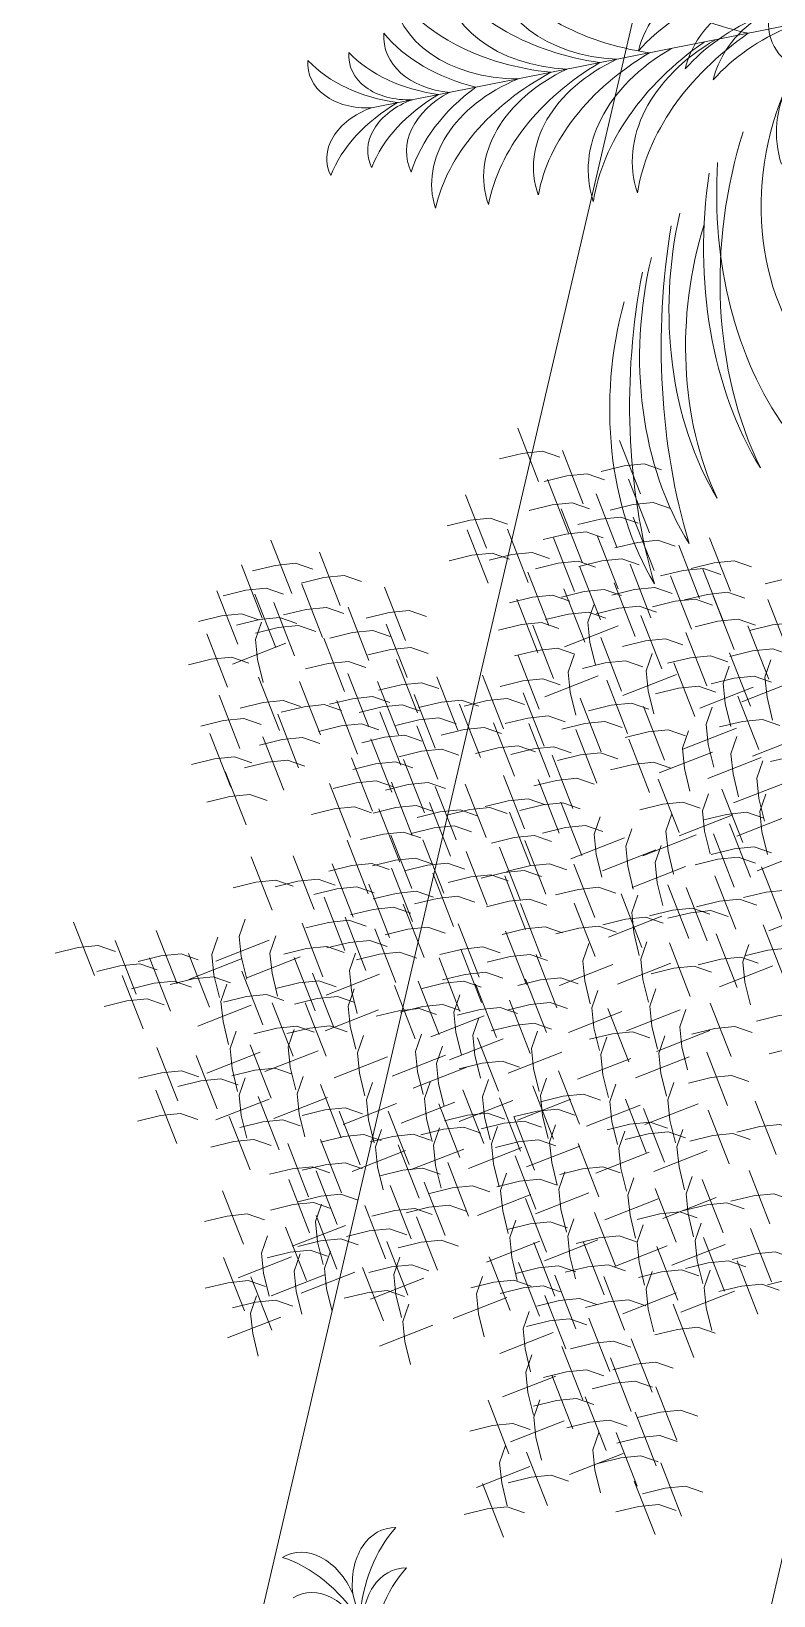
# Model space of a CAD drawing. Header units: millimetres. Extents: x 474016 to 477875, y 2288607 to 2292200.
# Drawn here: x 474172.67 to 474178.68, y 2288883.54 to 2288896.2 of the extents above; entities that cross this region are included whole.
import ezdxf

# ---------------------------------------------------------------- set-up
doc = ezdxf.new("R2010")
doc.units = ezdxf.units.MM
doc.header["$LTSCALE"] = 50
for name, color, linetype, lineweight in [('EXT', 3, 'Continuous', 5), ('JARDIN-HP', 64, 'Continuous', 5), ('JARDINES', 98, 'Continuous', 13)]:
    doc.layers.add(name, color=color, linetype=linetype, lineweight=lineweight)

# ---------------------------------------------------------------- blocks, each defined once
blk = doc.blocks.new('A$C41BB26E9')
at = {"color": 56}
for p in [(3.5456, 1.5063), (-0.2934, 0.7008)]:
    blk.add_line(p, (2.0545, -0.9381), dxfattribs=at)
blk.add_circle((2.3028, -0.5783), 0.2434)
at = {"color": 56, "true_color": 0x7a7a00}
for centre, major_axis, ratio, start_param, end_param in [((2.7595, 1.3553), (0.4735, 0.7761), 0.723404, -1.121531, -0.433471), ((3.2832, 1.5787), (0.1924, 0.3154), 0.723404, -1.366779, 0.20531), ((3.1659, 1.3864), (0.1924, 0.3154), 0.723404, -1.366779, 0.20531), ((2.6423, 1.1631), (0.4735, 0.7761), 0.723404, -1.121531, -0.433471), ((2.5525, 0.9263), (0.4071, 0.6674), 0.723404, -1.305586, 0.091225), ((1.9901, 0.6783), (0.7021, 1.151), 0.723404, -1.166602, -0.312027), ((3.73, 1.3061), (0.1924, 0.3154), 0.723404, -0.20531, 1.366779), ((2.9612, 1.1546), (0.2448, 0.4013), 0.723404, -1.190837, 0.194817), ((2.354, 0.8505), (0.58, 0.9509), 0.723404, -0.994705, -0.373636), ((3.771, 0.7383), (0.4735, 0.7761), 0.723404, 0.433471, 1.121531), ((3.6127, 1.1139), (0.1924, 0.3154), 0.723404, -0.20531, 1.366779), ((2.3614, 0.6563), (0.4321, 0.7083), 0.723404, -1.24346, 0.110756), ((1.7835, 0.3829), (0.7367, 1.2077), 0.723404, -1.115718, -0.281779), ((3.6538, 0.546), (0.4735, 0.7761), 0.723404, 0.433471, 1.121531), ((3.5003, 0.8257), (0.2448, 0.4013), 0.723404, -0.194817, 1.190837), ((3.5077, 0.1467), (0.58, 0.9509), 0.723404, 0.373636, 0.994705), ((-0.0822, 0.8726), (-0.3029, 0.2115), 0.723404, -0.20531, 1.366779), ((0.4871, 0.8785), (-0.7455, 0.5204), 0.723404, 0.433471, 1.121531), ((2.2187, 0.4225), (0.4321, 0.7083), 0.723404, -1.24346, 0.110756), ((1.6409, 0.1491), (0.7367, 1.2077), 0.723404, -1.115718, -0.281779), ((3.4843, 0.3578), (0.4071, 0.6674), 0.723404, -0.091225, 1.305586), ((3.5212, -0.2557), (0.7021, 1.151), 0.723404, 0.312027, 1.166602), ((0.1024, 0.7437), (-0.3029, 0.2115), 0.723404, -0.20531, 1.366779), ((3.3317, 0.0644), (0.4321, 0.7083), 0.723404, -0.110756, 1.24346), ((1.1178, -0.4693), (0.8801, 1.4427), 0.723404, -1.023266, -0.261161), ((3.3531, -0.5745), (0.7367, 1.2077), 0.723404, 0.281779, 1.115718), ((-0.3818, 0.4434), (-0.3029, 0.2115), 0.723404, -1.366779, 0.20531), ((3.1891, -0.1695), (0.4321, 0.7083), 0.723404, -0.110756, 1.24346), ((-0.1911, -0.0931), (-0.7455, 0.5204), 0.723404, -1.121531, -0.433471), ((-0.1972, 0.3145), (-0.3029, 0.2115), 0.723404, -1.366779, 0.20531), ((-0.0065, -0.2219), (-0.7455, 0.5204), 0.723404, -1.121531, -0.433471), ((3.2104, -0.8084), (0.7367, 1.2077), 0.723404, 0.281779, 1.115718), ((3.0259, -0.6122), (0.525, 0.8606), 0.723404, -0.094138, 1.13012), ((2.7104, -0.744), (-0.0195, 1.0079), 0.723404, -0.094138, 1.13012), ((3.1067, -1.3655), (-0.0327, 1.6896), 0.723404, 0.261161, 1.023266), ((3.0263, -1.3493), (0.8801, 1.4427), 0.723404, 0.261161, 1.023266), ((2.8995, -0.8194), (0.525, 0.8606), 0.723404, -0.094138, 1.13012), ((2.7157, -1.014), (-0.0195, 1.0079), 0.723404, -0.094138, 1.13012), ((2.9, -1.5564), (0.8801, 1.4427), 0.723404, 0.261161, 1.023266), ((3.112, -1.6355), (-0.0327, 1.6896), 0.723404, 0.261161, 1.023266), ((2.7188, -1.176), (-0.0195, 1.0079), 0.723404, -0.094138, 1.13012), ((4.122, -1.2835), (-1.5343, 0.3722), 0.714286, 3.888492, 4.926001), ((3.1151, -1.7975), (-0.0327, 1.6896), 0.723404, 0.261161, 1.023266), ((3.47, -1.48), (-1.6557, 0.4017), 0.714286, 3.88992, 4.86288), ((3.2901, -2.2819), (-2.8137, 0.6826), 0.714286, 4.170125, 4.780311), ((3.7802, -1.3807), (-1.5988, 0.3879), 0.714286, 3.86745, 4.883323), ((3.7035, -2.1029), (-2.624, 0.6366), 0.714286, 4.179349, 4.820469), ((3.1614, -1.8237), (-1.8636, 0.4521), 0.714286, 3.982805, 4.982914), ((2.7155, -1.6527), (-1.879, 0.4558), 0.714286, 3.806569, 4.639337), ((3.6576, -1.5691), (-1.5601, 0.3785), 0.714286, 4.003422, 4.972752), ((2.487, -1.4957), (0.525, 0.8606), 0.723404, -0.094138, 1.13012), ((2.9522, -1.3905), (-1.1117, 0.2697), 0.714286, 3.627505, 5.149011), ((2.6748, -1.4466), (-1.1117, 0.2697), 0.714286, 3.627505, 4.993486)]:
    blk.add_ellipse(centre, major_axis=major_axis, ratio=ratio, start_param=start_param, end_param=end_param, dxfattribs=at)
at = {"color": 56}
blk.add_ellipse((3.011, -1.7099), major_axis=(-1.9092, 0.4632), ratio=0.714286, start_param=3.88127, end_param=4.762007, dxfattribs=at)
blk = doc.blocks.new('Plarbol-031')
for points in [[(-1.761525, 1.7539), (-1.539175, 1.6008)], [(-1.75135, 1.585575), (-1.677025, 1.6675), (-1.603975, 1.7285), (-1.52075, 1.750725)], [(-0.81625, 1.57985), (-0.74195, 1.6618), (-0.668875, 1.722775), (-0.585675, 1.745)], [(-1.6243, 1.62685), (-1.401975, 1.47375)], [(-1.614125, 1.458525), (-1.5398, 1.54045), (-1.46675, 1.60145), (-1.38355, 1.623675)], [(-1.9578, 1.5646), (-1.735475, 1.4115)], [(-1.94765, 1.39625), (-1.873325, 1.4782), (-1.800275, 1.5392), (-1.71705, 1.561425)], [(-1.15485, 1.61225), (-0.932525, 1.45915)], [(-1.144675, 1.4439), (-1.07035, 1.52585), (-0.9973, 1.586825), (-0.9141, 1.609075)], [(-2.19095, 1.5341), (-1.9686, 1.381025)], [(-2.180775, 1.365775), (-2.10645, 1.447725), (-2.0334, 1.5087), (-1.950175, 1.530925)], [(-1.7126, 1.48455), (-1.490275, 1.331475)], [(-1.702425, 1.316225), (-1.6281, 1.398175), (-1.55505, 1.45915), (-1.47185, 1.481375)], [(-1.506775, 1.49155), (-1.28445, 1.33845)], [(-1.496625, 1.3232), (-1.4223, 1.40515), (-1.349225, 1.466125), (-1.266025, 1.488375)], [(-1.255225, 1.50235), (-1.032875, 1.34925)], [(-1.24505, 1.334), (-1.170725, 1.41595), (-1.097675, 1.476925), (-1.01445, 1.499175)], [(-1.098325, 1.4725), (-0.875975, 1.3194)], [(-0.764175, 1.525225), (-0.541825, 1.372125)], [(-0.754, 1.356875), (-0.679675, 1.438825), (-0.606625, 1.4998), (-0.5234, 1.52205)], [(-1.93875, 1.41215), (-1.7164, 1.25905)], [(-1.928575, 1.2438), (-1.85425, 1.32575), (-1.7812, 1.386725), (-1.698, 1.408975)], [(-1.08815, 1.30415), (-1.013825, 1.3861), (-0.940775, 1.447075), (-0.85755, 1.469325)], [(-1.808525, 1.33465), (-1.586175, 1.18155)], [(-1.79835, 1.1663), (-1.724025, 1.24825), (-1.650975, 1.309225), (-1.567775, 1.331475)], [(-1.59825, 1.3251), (-1.375925, 1.172025)], [(-1.205675, 1.361325), (-0.983325, 1.208225)], [(-1.1955, 1.192975), (-1.121175, 1.274925), (-1.048125, 1.3359), (-0.9649, 1.35815)], [(-0.9865, 1.395625), (-0.764175, 1.242525)], [(-0.97635, 1.227275), (-0.902025, 1.309225), (-0.828975, 1.370225), (-0.74575, 1.39245)], [(-0.773075, 1.37085), (-0.550725, 1.21775)], [(-0.7629, 1.2025), (-0.688575, 1.28445), (-0.615525, 1.34545), (-0.5323, 1.367675)], [(-1.5881, 1.156775), (-1.513775, 1.238725), (-1.440725, 1.2997), (-1.3575, 1.321925)], [(-1.39435, 1.2997), (-1.172, 1.1466)], [(-1.384175, 1.13135), (-1.30985, 1.2133), (-1.2368, 1.2743), (-1.153575, 1.296525)], [(-0.596475, 1.057675), (-0.443375, 1.28)], [(-0.428125, 1.067825), (-0.510075, 1.14215), (-0.57105, 1.215225), (-0.5933, 1.298425)], [(-1.761525, 1.2006), (-1.539175, 1.0475)], [(-1.75135, 1.03225), (-1.677025, 1.1142), (-1.603975, 1.1752), (-1.52075, 1.197425)], [(-1.4064, 1.18535), (-1.184075, 1.03225)], [(-1.39625, 1.017025), (-1.321925, 1.09895), (-1.248875, 1.15995), (-1.16565, 1.182175)], [(-0.9973, 1.1809), (-0.774975, 1.027825)], [(-0.98715, 1.012575), (-0.912825, 1.094525), (-0.839775, 1.1555), (-0.75655, 1.177725)], [(-0.773075, 1.216475), (-0.550725, 1.0634)], [(-0.7629, 1.04815), (-0.688575, 1.1301), (-0.615525, 1.191075), (-0.5323, 1.2133)], [(-2.21825, 1.13645), (-1.995925, 0.98335)], [(-2.2081, 0.9681), (-2.133775, 1.05005), (-2.060725, 1.111025), (-1.9775, 1.133275)], [(-1.9648, 1.11295), (-1.74245, 0.95985)], [(-1.954625, 0.9446), (-1.8803, 1.02655), (-1.80725, 1.087525), (-1.724025, 1.10975)], [(-1.58555, 1.158675), (-1.363225, 1.005575)], [(-1.575375, 0.990325), (-1.50105, 1.072275), (-1.428, 1.133275), (-1.3448, 1.1555)], [(-1.21775, 1.128175), (-0.9954, 0.9751)], [(-1.207575, 0.95985), (-1.13325, 1.0418), (-1.0602, 1.102775), (-0.976975, 1.125)], [(-0.7432, 0.923), (-0.590125, 1.145325)], [(-0.574875, 0.93315), (-0.656825, 1.007475), (-0.7178, 1.08055), (-0.740025, 1.16375)], [(-1.263475, 0.81565), (-1.345425, 0.889975), (-1.4064, 0.963025), (-1.42865, 1.046225)], [(-0.96365, 1.03035), (-0.7413, 0.87725)], [(-0.62695, 1.06975), (-0.404625, 0.91665)], [(-0.6168, 0.9014), (-0.542475, 0.98335), (-0.469425, 1.044325), (-0.3862, 1.066575)], [(-0.4116, 0.87535), (-0.258525, 1.0977)], [(-0.326475, 0.900775), (-0.25215, 0.9827), (-0.179125, 1.0437), (-0.095925, 1.065925)], [(-2.11915, 1.00495), (-1.896825, 0.85185)], [(-2.109, 0.8366), (-2.034675, 0.91855), (-1.961625, 0.979525), (-1.8784, 1.001775)], [(-1.772325, 0.999875), (-1.549975, 0.846775)], [(-1.76215, 0.831525), (-1.687825, 0.913475), (-1.614775, 0.97445), (-1.53155, 0.996675)], [(-1.58745, 1.029725), (-1.365125, 0.876625)], [(-1.5773, 0.861375), (-1.502975, 0.943325), (-1.429925, 1.0043), (-1.3467, 1.02655)], [(-1.431825, 0.805475), (-1.278725, 1.027825)], [(-1.076075, 0.769275), (-0.922975, 0.9916)], [(-0.90775, 0.779425), (-0.989675, 0.85375), (-1.050675, 0.9268), (-1.0729, 1.010025)], [(-0.953475, 0.862025), (-0.87915, 0.94395), (-0.8061, 1.00495), (-0.722875, 1.027175)], [(-0.53295, 0.72925), (-0.6149, 0.803575), (-0.675875, 0.876625), (-0.6981, 0.95985)], [(-1.315575, 0.93635), (-1.093225, 0.78325)], [(-1.3054, 0.768), (-1.231075, 0.84995), (-1.158025, 0.910925), (-1.0748, 0.93315)], [(-0.701275, 0.719075), (-0.548175, 0.941425)], [(-0.527225, 0.669525), (-0.374125, 0.891875)], [(-0.358875, 0.6797), (-0.440825, 0.754025), (-0.501825, 0.827075), (-0.52405, 0.9103)], [(-1.7431, 0.8652), (-1.52075, 0.7121)], [(-1.732925, 0.69685), (-1.6586, 0.7788), (-1.58555, 0.839775), (-1.502325, 0.862025)], [(-0.36205, 0.642225), (-0.209, 0.86455)], [(-0.19375, 0.652375), (-0.275675, 0.7267), (-0.33665, 0.79975), (-0.358875, 0.882975)], [(-1.6135, 0.8061), (-1.391175, 0.653025)], [(-1.603325, 0.637775), (-1.529025, 0.719725), (-1.45595, 0.7807), (-1.37275, 0.802925)], [(-1.3772, 0.558375), (-1.2241, 0.7807)], [(-1.20885, 0.568525), (-1.2908, 0.64285), (-1.351775, 0.7159), (-1.374, 0.799125)], [(-1.18025, 0.78705), (-0.957925, 0.63395)], [(-1.1701, 0.618725), (-1.095775, 0.70065), (-1.022725, 0.76165), (-0.9395, 0.783875)], [(-0.966825, 0.780075), (-0.744475, 0.626975)], [(-0.95665, 0.611725), (-0.882325, 0.693675), (-0.809275, 0.75465), (-0.72605, 0.7769)], [(-0.73115, 0.5628), (-0.57805, 0.78515)], [(-0.5628, 0.572975), (-0.64475, 0.6473), (-0.705725, 0.72035), (-0.727975, 0.803575)], [(-0.262325, 0.520875), (-0.10925, 0.743225)], [(-0.094, 0.53105), (-0.17595, 0.605375), (-0.23695, 0.678425), (-0.25915, 0.76165)], [(-0.444, 0.665725), (-0.2217, 0.512625)], [(-0.43385, 0.497375), (-0.359525, 0.579325), (-0.286475, 0.6403), (-0.203275, 0.66255)], [(-1.58935, 0.6492), (-1.367025, 0.4961)], [(-1.5792, 0.480875), (-1.504875, 0.5628), (-1.431825, 0.6238), (-1.3486, 0.646025)], [(-1.235525, 0.646025), (-1.0132, 0.492925)], [(-1.225375, 0.4777), (-1.15105, 0.559625), (-1.077975, 0.620625), (-0.994775, 0.64285)], [(-0.938875, 0.6149), (-0.716525, 0.4618)], [(-0.9287, 0.44655), (-0.854375, 0.5285), (-0.781325, 0.5895), (-0.6981, 0.611725)], [(-0.4872, 0.3716), (-0.3341, 0.59395)], [(-0.31885, 0.381775), (-0.4008, 0.4561), (-0.4618, 0.52915), (-0.484025, 0.61235)], [(-0.091475, 0.439575), (0.061625, 0.6619)], [(-2.6369, 0.527875), (-2.41455, 0.374775)], [(-2.626725, 0.359525), (-2.5524, 0.441475), (-2.47935, 0.502475), (-2.396125, 0.5247)], [(-2.290675, 0.56345), (-2.06835, 0.41035)], [(-2.280525, 0.3951), (-2.2062, 0.47705), (-2.133125, 0.538025), (-2.049925, 0.560275)], [(-1.47185, 0.5177), (-1.2495, 0.364625)], [(-0.719075, 0.536775), (-0.496725, 0.383675)], [(-0.7089, 0.368425), (-0.634575, 0.450375), (-0.561525, 0.51135), (-0.4783, 0.5336)], [(-0.3233, 0.55075), (-0.101, 0.39765)], [(-0.31315, 0.3824), (-0.23885, 0.46435), (-0.1658, 0.525325), (-0.082575, 0.547575)], [(-2.85795, 0.4472), (-2.635625, 0.2941)], [(-2.8478, 0.27885), (-2.773475, 0.3608), (-2.700425, 0.421775), (-2.6172, 0.444025)], [(-1.677025, 0.478325), (-1.4547, 0.325225)], [(-1.66685, 0.309975), (-1.59255, 0.391925), (-1.519475, 0.452925), (-1.436275, 0.47515)], [(-1.461675, 0.349375), (-1.38735, 0.431325), (-1.3143, 0.4923), (-1.231075, 0.514525)], [(-1.1701, 0.512625), (-0.94775, 0.359525)], [(-1.159925, 0.344275), (-1.0856, 0.426225), (-1.01255, 0.487225), (-0.929325, 0.50945)], [(-0.359525, 0.4688), (-0.1372, 0.3157)], [(-0.34935, 0.30045), (-0.275025, 0.3824), (-0.202, 0.443375), (-0.118775, 0.465625)], [(-0.084475, 0.467525), (0.13785, 0.314425)], [(-0.074325, 0.299175), (0, 0.381125), (0.073075, 0.442125), (0.156275, 0.46435)], [(0.11245, 0.237575), (0.26555, 0.4599)], [(-2.38025, 0.3894), (-2.1579, 0.2363)], [(-2.370075, 0.22105), (-2.29575, 0.303), (-2.2227, 0.363975), (-2.1395, 0.3862)], [(-2.187125, 0.4237), (-1.9648, 0.2706)], [(-2.176975, 0.25535), (-2.10265, 0.3373), (-2.0296, 0.398275), (-1.946375, 0.420525)], [(-1.3683, 0.41225), (-1.14595, 0.25915)], [(-1.358125, 0.243925), (-1.2838, 0.325875), (-1.21075, 0.38685), (-1.127525, 0.409075)], [(-0.576775, 0.1969), (-0.423675, 0.41925)], [(-0.408425, 0.207075), (-0.490375, 0.2814), (-0.551375, 0.35445), (-0.5736, 0.437675)], [(-2.62165, 0.357), (-2.3993, 0.2039)], [(-2.611475, 0.18865), (-2.53715, 0.2706), (-2.4641, 0.331575), (-2.380875, 0.353825)], [(-2.0531, 0.3138), (-1.83075, 0.1607)], [(-2.042925, 0.14545), (-1.9686, 0.2274), (-1.89555, 0.288375), (-1.812325, 0.310625)], [(-1.851075, 0.3519), (-1.62875, 0.198825)], [(-1.840925, 0.183575), (-1.7666, 0.265525), (-1.69355, 0.3265), (-1.610325, 0.348725)], [(-1.690375, 0.3049), (-1.468025, 0.1518)], [(-1.6802, 0.13655), (-1.605875, 0.2185), (-1.532825, 0.2795), (-1.4496, 0.301725)], [(-1.508675, 0.322675), (-1.28635, 0.1696)], [(-1.498525, 0.15435), (-1.4242, 0.2363), (-1.35115, 0.297275), (-1.267925, 0.3195)], [(-1.1955, 0.35065), (-0.973175, 0.19755)], [(-1.18535, 0.1823), (-1.111025, 0.26425), (-1.037975, 0.325225), (-0.95475, 0.34745)], [(-0.2433, 0.3087), (-0.02095, 0.155625)], [(-0.233125, 0.140375), (-0.1588, 0.222325), (-0.08575, 0.2833), (-0.002525, 0.305525)], [(-2.9075, 0.273125), (-2.685175, 0.12005)], [(-2.89735, 0.1048), (-2.823025, 0.18675), (-2.749975, 0.247725), (-2.66675, 0.26995)], [(-1.892375, 0.22295), (-1.67005, 0.06985)], [(-0.680325, 0.00635), (-0.762275, 0.08065), (-0.82325, 0.1537), (-0.845475, 0.236925)], [(-0.6943, 0.0324), (-0.5412, 0.254725)], [(-0.52595, 0.042575), (-0.6079, 0.116875), (-0.668875, 0.189925), (-0.691125, 0.273125)], [(-0.535475, 0.04575), (-0.382375, 0.26805)], [(-0.36715, 0.0559), (-0.4491, 0.1302), (-0.510075, 0.20325), (-0.5323, 0.286475)], [(0.074325, 0.245175), (0.296675, 0.0921)], [(0.0845, 0.07685), (0.158825, 0.1588), (0.231875, 0.219775), (0.3151, 0.242)], [(-2.777925, 0.194375), (-2.555575, 0.0413)], [(-2.76775, 0.02605), (-2.693425, 0.107975), (-2.620375, 0.16895), (-2.53715, 0.1912)], [(-2.682625, 0.21215), (-2.4603, 0.05905)], [(-2.672475, 0.043825), (-2.59815, 0.12575), (-2.525075, 0.18675), (-2.441875, 0.208975)], [(-2.3936, 0.204525), (-2.17125, 0.05145)], [(-2.383425, 0.036225), (-2.3091, 0.118125), (-2.23605, 0.179125), (-2.152825, 0.20135)], [(-2.0696, 0.177225), (-1.847275, 0.02415)], [(-2.05945, 0.0089), (-1.985125, 0.090825), (-1.912075, 0.1518), (-1.82885, 0.17405)], [(-1.8822, 0.054625), (-1.8079, 0.13655), (-1.734825, 0.19755), (-1.651625, 0.219775)], [(-1.1847, 0.2185), (-0.962375, 0.0654)], [(-1.17455, 0.0502), (-1.100225, 0.1321), (-1.027175, 0.1931), (-0.94395, 0.215325)], [(-1.037325, 0.189925), (-0.815, 0.03685)], [(-1.027175, 0.0216), (-0.95285, 0.103525), (-0.879775, 0.1645), (-0.796575, 0.18675)], [(-0.84865, -0.0038), (-0.695575, 0.2185)], [(-0.402075, 0.1499), (-0.179775, -0.003175)], [(-0.324575, 0.188025), (-0.102275, 0.03495)], [(-0.314425, 0.0197), (-0.240125, 0.101625), (-0.16705, 0.1626), (-0.08385, 0.18485)], [(-2.934825, 0.107975), (-2.712475, -0.0451)], [(-2.92465, -0.06035), (-2.850325, 0.0216), (-2.777275, 0.08255), (-2.69405, 0.1048)], [(-2.680725, -0.13785), (-2.527625, 0.084475)], [(-2.512375, -0.127675), (-2.594325, -0.05335), (-2.6553, 0.0197), (-2.67755, 0.1029)], [(-2.2062, 0.13085), (-1.98385, -0.022225)], [(-2.196025, -0.037475), (-2.1217, 0.044475), (-2.04865, 0.105425), (-1.965425, 0.127675)], [(-1.799, 0.1086), (-1.57665, -0.044475)], [(-1.788825, -0.0597), (-1.7145, 0.02225), (-1.64145, 0.0832), (-1.558225, 0.105425)], [(-1.330825, 0.1429), (-1.108475, -0.01015)], [(-1.32065, -0.0254), (-1.246325, 0.05655), (-1.173275, 0.1175), (-1.09005, 0.139725)], [(-0.391925, -0.018425), (-0.3176, 0.0635), (-0.24455, 0.1245), (-0.16135, 0.146725)], [(-0.084475, 0.086375), (0.13785, -0.0667)], [(-0.074325, -0.08195), (0, 0), (0.073075, 0.060975), (0.156275, 0.0832)], [(0.06735, -0.110525), (0.22045, 0.111775)], [(0.235675, -0.100375), (0.15375, -0.02605), (0.09275, 0.047025), (0.070525, 0.1302)], [(-1.98005, 0.0654), (-1.7577, -0.08765)], [(-1.969875, -0.1029), (-1.89555, -0.02095), (-1.8225, 0.040025), (-1.739275, 0.062225)], [(-1.457225, 0.008275), (-1.2349, -0.144825)], [(-1.447075, -0.160075), (-1.37275, -0.078125), (-1.2997, -0.01715), (-1.216475, 0.005075)], [(-1.210125, 0.015875), (-0.987775, -0.1372)], [(-1.19995, -0.15245), (-1.125625, -0.0705), (-1.052575, -0.009525), (-0.96935, 0.0127)], [(-0.4961, -0.210275), (-0.343, 0.012075)], [(-0.32775, -0.2001), (-0.4097, -0.125775), (-0.470675, -0.052725), (-0.492925, 0.0305)], [(0.30175, -0.148), (0.376075, -0.06605), (0.449125, -0.005075), (0.53235, 0.01715)], [(-2.3739, -0.02795), (-2.15155, -0.18105)], [(-2.363725, -0.196275), (-2.2894, -0.11435), (-2.21635, -0.05335), (-2.133125, -0.031125)], [(-2.17825, -0.00445), (-1.9559, -0.157525)], [(-2.168075, -0.172775), (-2.09375, -0.090825), (-2.0207, -0.02985), (-1.937475, -0.007625)], [(-1.944475, -0.062875), (-1.722125, -0.215975)], [(-1.9343, -0.231225), (-1.859975, -0.149275), (-1.786925, -0.0883), (-1.7037, -0.06605)], [(-1.762775, -0.057175), (-1.54045, -0.210275)], [(-1.752625, -0.2255), (-1.6783, -0.14355), (-1.60525, -0.082575), (-1.522025, -0.06035)], [(-1.076075, -0.054625), (-0.85375, -0.207725)], [(-1.065925, -0.222975), (-0.9916, -0.141025), (-0.91855, -0.080025), (-0.835325, -0.0578)], [(-0.82325, -0.0165), (-0.600925, -0.1696)], [(-0.813075, -0.18485), (-0.73875, -0.1029), (-0.6657, -0.041925), (-0.5825, -0.0197)], [(-0.5609, -0.0089), (-0.33855, -0.161975)], [(-0.550725, -0.177225), (-0.4764, -0.095275), (-0.40335, -0.0343), (-0.320125, -0.012075)], [(-0.2433, -0.072425), (-0.02095, -0.2255)], [(-2.8605, -0.087025), (-2.63815, -0.240125)], [(-2.850325, -0.255375), (-2.776, -0.173425), (-2.70295, -0.112425), (-2.619725, -0.0902)], [(-2.544775, -0.119425), (-2.32245, -0.272525)], [(-2.534625, -0.287775), (-2.4603, -0.205825), (-2.387225, -0.144825), (-2.304025, -0.1226)], [(-1.567775, -0.0794), (-1.345425, -0.2325)], [(-1.5576, -0.24775), (-1.483275, -0.1658), (-1.410225, -0.1048), (-1.327, -0.082575)], [(-1.1574, -0.14675), (-0.93505, -0.299825)], [(-0.337275, -0.369075), (-0.184225, -0.14675)], [(-0.168975, -0.3589), (-0.2509, -0.284575), (-0.311875, -0.211525), (-0.3341, -0.128325)], [(-0.233125, -0.24075), (-0.1588, -0.1588), (-0.08575, -0.097825), (-0.002525, -0.0756)], [(0.4377, -0.2414), (0.512025, -0.15945), (0.585075, -0.09845), (0.6683, -0.076225)], [(-2.372, -0.21345), (-2.14965, -0.366525)], [(-2.361825, -0.381775), (-2.2875, -0.299825), (-2.21445, -0.23885), (-2.131225, -0.216625)], [(-1.969875, -0.188025), (-1.74755, -0.341125)], [(-1.9597, -0.356375), (-1.8854, -0.274425), (-1.812325, -0.21345), (-1.729125, -0.1912)], [(-1.750075, -0.1785), (-1.52775, -0.3316)], [(-1.739925, -0.34685), (-1.6656, -0.2649), (-1.59255, -0.2039), (-1.509325, -0.181675)], [(-1.547425, -0.157525), (-1.3251, -0.310625)], [(-1.537275, -0.325875), (-1.46295, -0.243925), (-1.3899, -0.18295), (-1.306675, -0.160725)], [(-1.147225, -0.315075), (-1.0729, -0.233125), (-0.99985, -0.17215), (-0.916625, -0.149925)], [(-0.7197, -0.1677), (-0.497375, -0.3208)], [(-0.70955, -0.33605), (-0.635225, -0.2541), (-0.56215, -0.1931), (-0.47895, -0.170875)], [(0.074325, -0.199475), (0.296675, -0.35255)], [(0.0845, -0.3678), (0.158825, -0.28585), (0.231875, -0.224875), (0.3151, -0.20265)], [(-2.650875, -0.293475), (-2.428525, -0.446575)], [(-1.27555, -0.25155), (-1.0532, -0.40465)], [(-1.265375, -0.4199), (-1.19105, -0.33795), (-1.118, -0.276975), (-1.0348, -0.254725)], [(-1.061475, -0.2452), (-0.839125, -0.3983)], [(-1.0513, -0.41355), (-0.976975, -0.3316), (-0.903925, -0.2706), (-0.8207, -0.248375)], [(-0.391275, -0.517725), (-0.473225, -0.4434), (-0.5342, -0.37035), (-0.55645, -0.287125)], [(-0.01015, -0.517725), (-0.0921, -0.4434), (-0.153075, -0.37035), (-0.175325, -0.287125)], [(0.160725, -0.519), (0.078775, -0.444675), (0.0178, -0.371625), (-0.00445, -0.2884)], [(-2.6407, -0.461825), (-2.566375, -0.379875), (-2.493325, -0.3189), (-2.4101, -0.29665)], [(-2.370725, -0.3405), (-2.148375, -0.493575)], [(-2.36055, -0.508825), (-2.286225, -0.426875), (-2.213175, -0.3659), (-2.12995, -0.343675)], [(-1.987025, -0.34685), (-1.7647, -0.499925)], [(-1.976875, -0.515175), (-1.90255, -0.433225), (-1.829475, -0.37225), (-1.746275, -0.350025)], [(-1.729125, -0.315075), (-1.506775, -0.468175)], [(-1.71895, -0.483425), (-1.644625, -0.401475), (-1.571575, -0.3405), (-1.48835, -0.31825)], [(-1.47565, -0.32015), (-1.253325, -0.47325)], [(-1.4655, -0.4885), (-1.391175, -0.40655), (-1.3181, -0.345575), (-1.2349, -0.323325)], [(-0.928075, -0.311275), (-0.705725, -0.464375)], [(-0.9179, -0.4796), (-0.843575, -0.39765), (-0.770525, -0.336675), (-0.6873, -0.31445)], [(-0.559625, -0.5279), (-0.406525, -0.30555)], [(-0.1785, -0.5279), (-0.0254, -0.30555)], [(-0.007625, -0.52915), (0.145475, -0.306825)], [(-1.612875, -0.3856), (-1.390525, -0.538675)], [(-1.6027, -0.553925), (-1.528375, -0.471975), (-1.455325, -0.411), (-1.3721, -0.388775)], [(-1.349875, -0.4237), (-1.127525, -0.5768)], [(-1.3397, -0.59205), (-1.265375, -0.5101), (-1.192325, -0.449125), (-1.109125, -0.426875)], [(0.18995, -0.399575), (0.412275, -0.552675)], [(0.200125, -0.5679), (0.274425, -0.48595), (0.3475, -0.424975), (0.4307, -0.40275)], [(-2.585425, -0.46755), (-2.3631, -0.620625)], [(-2.575275, -0.635875), (-2.50095, -0.553925), (-2.4279, -0.49295), (-2.344675, -0.470725)], [(-1.5233, -0.51265), (-1.30095, -0.665725)], [(-0.912825, -0.458), (-0.690475, -0.6111)], [(-0.90265, -0.62635), (-0.828325, -0.5444), (-0.755275, -0.483425), (-0.67205, -0.461175)], [(-0.7324, -0.4688), (-0.510075, -0.6219)], [(-0.72225, -0.63715), (-0.647925, -0.5552), (-0.574875, -0.494225), (-0.49165, -0.471975)], [(-0.4008, -0.6867), (-0.247725, -0.464375)], [(-0.2325, -0.676525), (-0.314425, -0.6022), (-0.3754, -0.52915), (-0.397625, -0.44595)], [(-0.3106, -0.489775), (-0.0883, -0.642875)], [(-0.30045, -0.658125), (-0.22615, -0.576175), (-0.153075, -0.515175), (-0.069875, -0.49295)], [(-0.019675, -0.6867), (0.1334, -0.464375)], [(0.14865, -0.676525), (0.0667, -0.6022), (0.005725, -0.52915), (-0.0165, -0.44595)], [(0.507575, -0.4631), (0.7299, -0.6162)], [(0.51775, -0.631425), (0.59205, -0.549475), (0.665125, -0.4885), (0.748325, -0.466275)], [(-2.426625, -0.57425), (-2.204275, -0.72735)], [(-2.41645, -0.7426), (-2.342125, -0.66065), (-2.269075, -0.599675), (-2.18585, -0.577425)], [(-1.769775, -0.521525), (-1.547425, -0.674625)], [(-1.7596, -0.689875), (-1.685275, -0.607925), (-1.612225, -0.54695), (-1.529025, -0.5247)], [(-1.513125, -0.680975), (-1.4388, -0.599025), (-1.36575, -0.53805), (-1.282525, -0.515825)], [(-1.116725, -0.553925), (-0.8944, -0.707025)], [(-1.106575, -0.722275), (-1.03225, -0.640325), (-0.9592, -0.57935), (-0.875975, -0.5571)], [(-1.76595, -0.65175), (-1.543625, -0.80485)], [(-1.7558, -0.8201), (-1.681475, -0.73815), (-1.608425, -0.677175), (-1.5252, -0.65495)], [(-1.5703, -0.63525), (-1.347975, -0.78835)], [(-1.56015, -0.803575), (-1.485825, -0.72165), (-1.41275, -0.66065), (-1.32955, -0.638425)], [(-1.3829, -0.6219), (-1.160575, -0.775)], [(-1.37275, -0.79025), (-1.298425, -0.7083), (-1.225375, -0.647325), (-1.14215, -0.625075)], [(-1.0405, -0.64605), (-0.818175, -0.79915)], [(-1.03035, -0.814375), (-0.956025, -0.73245), (-0.882975, -0.67145), (-0.79975, -0.649225)], [(-0.7089, -0.592675), (-0.486575, -0.745775)], [(-0.69875, -0.761025), (-0.624425, -0.679075), (-0.551375, -0.6181), (-0.46815, -0.59585)], [(-0.242025, -0.845525), (-0.088925, -0.623175)], [(-0.073675, -0.83535), (-0.155625, -0.761025), (-0.2166, -0.687975), (-0.23885, -0.60475)], [(0.139125, -0.845525), (0.292225, -0.623175)], [(0.307475, -0.83535), (0.225525, -0.761025), (0.16455, -0.687975), (0.1423, -0.60475)], [(0.34875, -0.6219), (0.5711, -0.775)], [(0.358925, -0.79025), (0.43325, -0.7083), (0.5063, -0.647325), (0.589525, -0.625075)], [(-1.938125, -0.724175), (-1.715775, -0.877275)], [(-1.92795, -0.892525), (-1.853625, -0.810575), (-1.780575, -0.7496), (-1.69735, -0.72735)], [(-0.716525, -0.71655), (-0.4942, -0.86965)], [(-0.706375, -0.8849), (-0.63205, -0.80295), (-0.558975, -0.741975), (-0.475775, -0.719725)], [(-1.71005, -0.803575), (-1.487725, -0.956675)], [(-1.6999, -0.971925), (-1.625575, -0.889975), (-1.552525, -0.829), (-1.4693, -0.806775)], [(-1.428, -0.79405), (-1.205675, -0.94715)], [(-1.41785, -0.9624), (-1.343525, -0.88045), (-1.270475, -0.819475), (-1.18725, -0.797225)], [(-1.1015, -0.737525), (-0.87915, -0.890625)], [(-1.091325, -0.90585), (-1.017, -0.823925), (-0.94395, -0.762925), (-0.860725, -0.7407)], [(-0.890575, -0.743875), (-0.66825, -0.896975)], [(-0.880425, -0.912225), (-0.8061, -0.830275), (-0.73305, -0.769275), (-0.649825, -0.74705)], [(-0.52785, -1.004325), (-0.374775, -0.782)], [(-0.359525, -0.99415), (-0.441475, -0.919825), (-0.50245, -0.846775), (-0.524675, -0.763575)], [(-0.0832, -1.004325), (0.069875, -0.782)], [(0.085125, -0.99415), (0.003175, -0.919825), (-0.0578, -0.846775), (-0.080025, -0.763575)], [(-0.0038, -0.7966), (0.218525, -0.9497)], [(0.00635, -0.96495), (0.080675, -0.883), (0.15375, -0.822), (0.23695, -0.799775)], [(0.092125, -0.786425), (0.31445, -0.939525)], [(0.102275, -0.954775), (0.1766, -0.872825), (0.24965, -0.81185), (0.332875, -0.7896)], [(0.29795, -1.004325), (0.451025, -0.782)], [(0.466275, -0.99415), (0.384325, -0.919825), (0.32335, -0.846775), (0.301125, -0.763575)], [(0.666375, -0.74895), (0.888725, -0.90205)], [(0.67655, -0.9173), (0.750875, -0.83535), (0.823925, -0.774375), (0.90715, -0.752125)], [(-2.099475, -0.838525), (-1.877125, -0.991625)], [(-2.0893, -1.006875), (-2.014975, -0.924925), (-1.941925, -0.863925), (-1.8587, -0.8417)], [(-1.575375, -0.82645), (-1.35305, -0.97955)], [(-1.565225, -0.9948), (-1.4909, -0.91285), (-1.41785, -0.851875), (-1.334625, -0.829625)], [(-1.121175, -0.883), (-0.89885, -1.0361)], [(-0.92615, -1.067225), (-0.773075, -0.844875)], [(-0.757825, -1.05705), (-0.839775, -0.982725), (-0.90075, -0.909675), (-0.922975, -0.82645)], [(-0.623775, -1.096425), (-0.705725, -1.0221), (-0.766725, -0.94905), (-0.78895, -0.86585)], [(-0.337925, -0.862675), (-0.1156, -1.01575)], [(-0.32775, -1.031), (-0.253425, -0.94905), (-0.1804, -0.888075), (-0.097175, -0.86585)], [(-1.274925, -1.170125), (-1.35685, -1.0958), (-1.41785, -1.02275), (-1.440075, -0.939525)], [(-1.111025, -1.051325), (-1.0367, -0.969375), (-0.96365, -0.9084), (-0.880425, -0.886175)], [(-0.792125, -1.1066), (-0.639025, -0.884275)], [(-0.7413, -0.9478), (-0.518975, -1.100875)], [(-0.73115, -1.116125), (-0.656825, -1.034175), (-0.58375, -0.9732), (-0.50055, -0.950975)], [(-0.36905, -1.16315), (-0.215975, -0.9408)], [(-0.200725, -1.152975), (-0.28265, -1.07865), (-0.343625, -1.0056), (-0.365875, -0.922375)], [(0.0756, -1.16315), (0.2287, -0.9408)], [(0.24395, -1.152975), (0.162, -1.07865), (0.101025, -1.0056), (0.078775, -0.922375)], [(0.45675, -1.16315), (0.60985, -0.9408)], [(0.6251, -1.152975), (0.54315, -1.07865), (0.482175, -1.0056), (0.459925, -0.922375)], [(0.507575, -0.907775), (0.7299, -1.060875)], [(0.51775, -1.0761), (0.59205, -0.99415), (0.665125, -0.933175), (0.748325, -0.91095)], [(-1.726575, -0.963675), (-1.50425, -1.116775)], [(-1.7164, -1.132), (-1.642075, -1.050075), (-1.569025, -0.989075), (-1.485825, -0.96685)], [(-1.44325, -1.1803), (-1.29015, -0.95795)], [(-1.203125, -0.9624), (-0.9808, -1.1155)], [(-1.192975, -1.13075), (-1.11865, -1.0488), (-1.0456, -0.9878), (-0.962375, -0.965575)], [(-0.39955, -0.989075), (-0.177225, -1.142175)], [(-0.389375, -1.157425), (-0.31505, -1.075475), (-0.242025, -1.0145), (-0.1588, -0.99225)], [(0.8252, -0.9713), (1.047525, -1.1244)], [(0.835375, -1.139625), (0.909675, -1.057675), (0.98275, -0.9967), (1.06595, -0.974475)], [(1.039275, -1.146625), (1.1136, -1.064675), (1.18665, -1.0037), (1.269875, -0.98145)], [(-1.79455, -1.327675), (-1.8765, -1.25335), (-1.937475, -1.1803), (-1.9597, -1.097075)], [(-1.79835, -1.32195), (-1.645275, -1.099625)], [(-1.630025, -1.311775), (-1.711975, -1.23745), (-1.77295, -1.1644), (-1.795175, -1.0812)], [(-1.353675, -1.32195), (-1.2006, -1.099625)], [(-1.18535, -1.311775), (-1.2673, -1.23745), (-1.328275, -1.1644), (-1.3505, -1.0812)], [(-0.972525, -1.32195), (-0.81945, -1.099625)], [(-0.8042, -1.311775), (-0.88615, -1.23745), (-0.947125, -1.1644), (-0.96935, -1.0812)], [(-0.858825, -1.31305), (-0.705725, -1.090725)], [(-0.690475, -1.3029), (-0.772425, -1.228575), (-0.833425, -1.155525), (-0.85565, -1.0723)], [(-0.591375, -1.32195), (-0.4383, -1.099625)], [(-0.42305, -1.311775), (-0.505, -1.23745), (-0.565975, -1.1644), (-0.5882, -1.0812)], [(-0.21025, -1.32195), (-0.057175, -1.099625)], [(-0.041925, -1.311775), (-0.123875, -1.23745), (-0.18485, -1.1644), (-0.207075, -1.0812)], [(-0.07115, -1.094525), (0.1512, -1.247625)], [(-0.060975, -1.262875), (0.01335, -1.180925), (0.0864, -1.11995), (0.169625, -1.0977)], [(0.234425, -1.32195), (0.3875, -1.099625)], [(0.40275, -1.311775), (0.3208, -1.23745), (0.259825, -1.1644), (0.2376, -1.0812)], [(0.34875, -1.066575), (0.5711, -1.219675)], [(0.358925, -1.234925), (0.43325, -1.152975), (0.5063, -1.092), (0.589525, -1.06975)], [(0.615575, -1.32195), (0.76865, -1.099625)], [(0.7839, -1.311775), (0.70195, -1.23745), (0.640975, -1.1644), (0.61875, -1.0812)], [(-1.9629, -1.337825), (-1.8098, -1.1155)], [(-1.66685, -1.1174), (-1.444525, -1.2705)], [(-1.6567, -1.28575), (-1.582375, -1.2038), (-1.509325, -1.1428), (-1.4261, -1.120575)], [(-1.5538, -1.1301), (-1.33145, -1.2832)], [(-1.543625, -1.29845), (-1.4693, -1.2165), (-1.39625, -1.155525), (-1.313025, -1.133275)], [(-0.497375, -1.12375), (-0.275025, -1.27685)], [(-0.4872, -1.2921), (-0.412875, -1.21015), (-0.339825, -1.14915), (-0.2566, -1.126925)], [(-0.39255, -1.159325), (-0.17025, -1.312425)], [(-0.382375, -1.327675), (-0.30805, -1.245725), (-0.235025, -1.184725), (-0.151825, -1.1625)], [(0.666375, -1.1301), (0.888725, -1.2832)], [(0.67655, -1.29845), (0.750875, -1.2165), (0.823925, -1.155525), (0.90715, -1.133275)], [(0.8576, -1.13265), (1.079925, -1.28575)], [(0.86775, -1.300975), (0.942075, -1.21905), (1.01515, -1.15805), (1.09835, -1.135825)], [(-1.85235, -1.4706), (-1.9343, -1.396275), (-1.995275, -1.323225), (-2.017525, -1.24)], [(-1.026525, -1.4706), (-1.108475, -1.396275), (-1.16945, -1.323225), (-1.1917, -1.24)], [(-0.645375, -1.4706), (-0.727325, -1.396275), (-0.7883, -1.323225), (-0.81055, -1.24)], [(-0.660625, -1.189175), (-0.4383, -1.342275)], [(-0.65045, -1.357525), (-0.57615, -1.275575), (-0.503075, -1.2146), (-0.419875, -1.19235)], [(-0.264225, -1.4706), (-0.346175, -1.396275), (-0.40715, -1.323225), (-0.4294, -1.24)], [(0.1169, -1.4706), (0.03495, -1.396275), (-0.026025, -1.323225), (-0.048275, -1.24)], [(0.561575, -1.4706), (0.479625, -1.396275), (0.41865, -1.323225), (0.3964, -1.24)], [(0.942725, -1.4706), (0.860775, -1.396275), (0.7998, -1.323225), (0.77755, -1.24)], [(-2.0207, -1.480775), (-1.8676, -1.258425)], [(-1.834575, -1.30925), (-1.612225, -1.46235)], [(-1.8244, -1.477575), (-1.750075, -1.39565), (-1.677025, -1.33465), (-1.5938, -1.312425)], [(-1.504875, -1.264775), (-1.282525, -1.417875)], [(-1.4947, -1.433125), (-1.420375, -1.351175), (-1.347325, -1.2902), (-1.264125, -1.26795)], [(-1.194875, -1.480775), (-1.041775, -1.258425)], [(-0.813725, -1.480775), (-0.660625, -1.258425)], [(-0.717175, -1.3067), (-0.494825, -1.4598)], [(-0.707, -1.47505), (-0.632675, -1.3931), (-0.559625, -1.332125), (-0.4764, -1.309875)], [(-0.432575, -1.480775), (-0.279475, -1.258425)], [(-0.283925, -1.3086), (-0.0616, -1.4617)], [(-0.27375, -1.47695), (-0.19945, -1.395), (-0.1264, -1.334025), (-0.0432, -1.311775)], [(-0.05145, -1.480775), (0.10165, -1.258425)], [(0.17535, -1.32005), (0.397675, -1.47315)], [(0.1855, -1.488375), (0.259825, -1.40645), (0.332875, -1.34545), (0.4161, -1.323225)], [(0.393225, -1.480775), (0.546325, -1.258425)], [(0.507575, -1.288925), (0.7299, -1.442025)], [(0.51775, -1.45725), (0.59205, -1.3753), (0.665125, -1.314325), (0.748325, -1.2921)], [(0.774375, -1.480775), (0.927475, -1.258425)], [(-2.275425, -1.37595), (-2.0531, -1.52905)], [(-2.265275, -1.5443), (-2.19095, -1.46235), (-2.1179, -1.40135), (-2.034675, -1.379125)], [(-2.0893, -1.381025), (-1.866975, -1.534125)], [(-2.07915, -1.549375), (-2.004825, -1.467425), (-1.93175, -1.40645), (-1.84855, -1.3842)], [(-1.633825, -1.35245), (-1.4115, -1.50555)], [(-1.623675, -1.520775), (-1.54935, -1.438825), (-1.476275, -1.37785), (-1.393075, -1.355625)], [(-1.861875, -1.639575), (-1.7088, -1.41725)], [(-1.69355, -1.6294), (-1.7755, -1.555075), (-1.836475, -1.482025), (-1.8587, -1.398825)], [(-1.480725, -1.639575), (-1.32765, -1.41725)], [(-1.3124, -1.6294), (-1.39435, -1.555075), (-1.455325, -1.482025), (-1.47755, -1.398825)], [(-1.03605, -1.639575), (-0.882975, -1.41725)], [(-0.867725, -1.6294), (-0.949675, -1.555075), (-1.01065, -1.482025), (-1.032875, -1.398825)], [(-0.895675, -1.46805), (-0.673325, -1.62115)], [(-0.8855, -1.6364), (-0.811175, -1.55445), (-0.738125, -1.493475), (-0.6549, -1.471225)], [(-0.6549, -1.639575), (-0.501825, -1.41725)], [(-0.486575, -1.6294), (-0.568525, -1.555075), (-0.6295, -1.482025), (-0.651725, -1.398825)], [(-0.27375, -1.639575), (-0.1207, -1.41725)], [(-0.10545, -1.6294), (-0.1874, -1.555075), (-0.24835, -1.482025), (-0.270575, -1.398825)], [(-0.13085, -1.447725), (0.091475, -1.600825)], [(-0.1207, -1.616075), (-0.046375, -1.534125), (0.0267, -1.47315), (0.1099, -1.4509)], [(0.107375, -1.639575), (0.26045, -1.41725)], [(0.2757, -1.6294), (0.19375, -1.555075), (0.132775, -1.482025), (0.11055, -1.398825)], [(0.207725, -1.46235), (0.430075, -1.615425)], [(0.2179, -1.630675), (0.292225, -1.548725), (0.365275, -1.48775), (0.4485, -1.465525)], [(0.55205, -1.639575), (0.705125, -1.41725)], [(0.720375, -1.6294), (0.638425, -1.555075), (0.57745, -1.482025), (0.555225, -1.398825)], [(0.7223, -1.469975), (0.944625, -1.62305)], [(-2.408825, -1.523325), (-2.1865, -1.676425)], [(-2.398675, -1.691675), (-2.32435, -1.609725), (-2.2513, -1.548725), (-2.168075, -1.5265)], [(-2.2297, -1.499825), (-2.00735, -1.652925)], [(-2.219525, -1.66815), (-2.1452, -1.586225), (-2.07215, -1.525225), (-1.988925, -1.503)], [(-1.23045, -1.54365), (-1.0081, -1.69675)], [(-0.5285, -1.512525), (-0.30615, -1.665625)], [(-0.518325, -1.680875), (-0.444, -1.598925), (-0.37095, -1.537925), (-0.287725, -1.5157)], [(0.73245, -1.6383), (0.806775, -1.55635), (0.879825, -1.495375), (0.96305, -1.47315)], [(-2.619725, -1.56145), (-2.3974, -1.714525)], [(-2.609575, -1.729775), (-2.53525, -1.647825), (-2.4622, -1.58685), (-2.378975, -1.564625)], [(-1.703075, -1.7984), (-1.549975, -1.57605)], [(-1.534725, -1.788225), (-1.616675, -1.7139), (-1.67765, -1.64085), (-1.6999, -1.557625)], [(-1.608425, -1.57415), (-1.386075, -1.72725)], [(-1.59825, -1.742475), (-1.523925, -1.66055), (-1.450875, -1.59955), (-1.36765, -1.577325)], [(-1.321925, -1.7984), (-1.168825, -1.57605)], [(-1.153575, -1.788225), (-1.235525, -1.7139), (-1.2965, -1.64085), (-1.31875, -1.557625)], [(-1.220275, -1.712), (-1.14595, -1.63005), (-1.0729, -1.569075), (-0.989675, -1.546825)], [(-1.086875, -1.598275), (-0.86455, -1.751375)], [(-1.076725, -1.766625), (-1.0024, -1.684675), (-0.929325, -1.6237), (-0.846125, -1.60145)], [(-0.87725, -1.7984), (-0.72415, -1.57605)], [(-0.7089, -1.788225), (-0.79085, -1.7139), (-0.851825, -1.64085), (-0.874075, -1.557625)], [(-0.767975, -1.5735), (-0.54565, -1.7266)], [(-0.757825, -1.74185), (-0.6835, -1.6599), (-0.61045, -1.598925), (-0.527225, -1.576675)], [(-0.114975, -1.7984), (0.038125, -1.57605)], [(0.053375, -1.788225), (-0.028575, -1.7139), (-0.08955, -1.64085), (-0.1118, -1.557625)], [(0.018425, -1.597025), (0.240775, -1.7501)], [(0.0286, -1.76535), (0.102925, -1.6834), (0.175975, -1.622425), (0.2592, -1.6002)], [(0.3799, -1.54555), (0.602225, -1.69865)], [(0.39005, -1.7139), (0.464375, -1.63195), (0.537425, -1.570975), (0.62065, -1.548725)], [(-2.2894, -1.64085), (-2.067075, -1.79395)], [(-2.27925, -1.809175), (-2.204925, -1.72725), (-2.131875, -1.66625), (-2.04865, -1.644025)], [(-0.568525, -1.64975), (-0.346175, -1.802825)], [(-0.55835, -1.818075), (-0.484025, -1.736125), (-0.410975, -1.67515), (-0.32775, -1.652925)], [(0.186125, -1.6688), (0.408475, -1.8219)], [(0.1963, -1.83715), (0.270625, -1.7552), (0.343675, -1.6942), (0.4269, -1.671975)], [(-1.790725, -1.757725), (-1.5684, -1.910825)], [(-1.780575, -1.926075), (-1.70625, -1.844125), (-1.6332, -1.78315), (-1.549975, -1.7609)], [(-1.54425, -1.9572), (-1.391175, -1.734875)], [(-1.375925, -1.947025), (-1.457875, -1.8727), (-1.51885, -1.79965), (-1.541075, -1.71645)], [(-1.44135, -1.75455), (-1.219, -1.90765)], [(-1.431175, -1.9229), (-1.35685, -1.84095), (-1.2838, -1.779975), (-1.2006, -1.757725)], [(-1.084975, -1.7571), (-0.862625, -1.9102)], [(-1.0748, -1.92545), (-1.000475, -1.8435), (-0.927425, -1.7825), (-0.844225, -1.760275)], [(-0.693025, -1.75265), (-0.470675, -1.90575)], [(-0.68285, -1.921), (-0.608525, -1.83905), (-0.535475, -1.77805), (-0.452275, -1.755825)], [(0.0108, -1.7158), (0.23315, -1.8689)], [(0.020975, -1.88415), (0.0953, -1.8022), (0.16835, -1.741225), (0.251575, -1.718975)], [(0.4307, -1.7463), (0.65305, -1.8994)], [(0.440875, -1.91465), (0.5152, -1.8327), (0.58825, -1.7717), (0.671475, -1.749475)], [(0.6505, -1.7158), (0.87285, -1.8689)], [(0.660675, -1.88415), (0.735, -1.8022), (0.80805, -1.741225), (0.891275, -1.718975)], [(-1.965425, -1.83015), (-1.7431, -1.98325)], [(-1.955275, -1.9985), (-1.88095, -1.91655), (-1.8079, -1.85555), (-1.724675, -1.833325)], [(-0.507525, -1.806), (-0.2852, -1.9591)], [(-0.497375, -1.97435), (-0.42305, -1.8924), (-0.35, -1.831425), (-0.266775, -1.809175)], [(-0.11815, -1.770425), (0.1042, -1.923525)], [(-0.107975, -1.938775), (-0.03365, -1.856825), (0.0394, -1.79585), (0.1226, -1.773625)], [(0.200125, -1.77425), (0.42245, -1.92735)], [(0.210275, -1.9426), (0.2846, -1.86065), (0.35765, -1.79965), (0.440875, -1.777425)], [(0.87285, -1.837775), (1.095175, -1.990875)], [(-1.5017, -1.90765), (-1.27935, -2.06075)], [(-1.491525, -2.076), (-1.4172, -1.99405), (-1.34415, -1.93305), (-1.260925, -1.910825)], [(-1.2025, -1.859375), (-0.98015, -2.012475)], [(-1.192325, -2.027725), (-1.118, -1.945775), (-1.04495, -1.884775), (-0.961725, -1.86255)], [(-1.0189, -1.891125), (-0.796575, -2.044225)], [(-1.00875, -2.059475), (-0.934425, -1.977525), (-0.861375, -1.91655), (-0.77815, -1.8943)], [(-0.73875, -1.898125), (-0.516425, -2.051225)], [(-0.7286, -2.066475), (-0.654275, -1.984525), (-0.581225, -1.923525), (-0.498, -1.9013)], [(-0.095925, -2.105225), (0.057175, -1.882875)], [(0.072425, -2.09505), (-0.009525, -2.020725), (-0.0705, -1.947675), (-0.09275, -1.86445)], [(0.17725, -2.11855), (0.33035, -1.896225)], [(0.345575, -2.1084), (0.26365, -2.034075), (0.20265, -1.961), (0.180425, -1.8778)], [(0.620025, -1.84475), (0.84235, -1.99785)], [(0.630175, -2.0131), (0.7045, -1.93115), (0.77755, -1.870175), (0.860775, -1.847925)], [(0.883, -2.006125), (0.957325, -1.924175), (1.030375, -1.863175), (1.1136, -1.84095)], [(-0.557075, -1.980075), (-0.33475, -2.133175)], [(-0.546925, -2.1484), (-0.4726, -2.066475), (-0.39955, -2.005475), (-0.316325, -1.98325)], [(0.40085, -1.927975), (0.6232, -2.081075)], [(0.411025, -2.096325), (0.48535, -2.014375), (0.5584, -1.9534), (0.6416, -1.93115)], [(-1.8568, -1.999125), (-1.634475, -2.152225)], [(-1.84665, -2.167475), (-1.772325, -2.085525), (-1.69925, -2.024525), (-1.61605, -2.0023)], [(-1.104025, -1.996575), (-0.8817, -2.149675)], [(-1.093875, -2.164925), (-1.01955, -2.082975), (-0.9465, -2.022), (-0.863275, -1.99975)], [(-0.9141, -2.24815), (-0.761, -2.0258)], [(-0.74575, -2.237975), (-0.8277, -2.16365), (-0.888675, -2.0906), (-0.910925, -2.007375)], [(-0.469425, -2.24815), (-0.316325, -2.0258)], [(-0.301075, -2.237975), (-0.383025, -2.16365), (-0.444, -2.0906), (-0.46625, -2.007375)], [(0.3024, -2.281175), (0.455475, -2.05885)], [(0.470725, -2.271025), (0.388775, -2.1967), (0.3278, -2.123625), (0.305575, -2.040425)], [(0.8595, -1.9915), (1.08185, -2.1446)], [(0.869675, -2.15985), (0.944, -2.0779), (1.01705, -2.016925), (1.10025, -1.994675)], [(-0.902025, -2.065825), (-0.679675, -2.218925)], [(-0.89185, -2.234175), (-0.817525, -2.152225), (-0.744475, -2.09125), (-0.66125, -2.069)], [(0.4377, -2.066475), (0.660025, -2.21955)], [(0.44785, -2.2348), (0.522175, -2.15285), (0.59525, -2.091875), (0.67845, -2.06965)], [(0.62445, -2.063275), (0.8468, -2.216375)], [(0.634625, -2.231625), (0.70895, -2.149675), (0.782, -2.0887), (0.865225, -2.066475)], [(0.839175, -2.12045), (1.0615, -2.27355)], [(0.84935, -2.2888), (0.92365, -2.20685), (0.996725, -2.145875), (1.079925, -2.123625)], [(1.09265, -2.1211), (1.314975, -2.2742)], [(1.1028, -2.289425), (1.177125, -2.2075), (1.250175, -2.1465), (1.3334, -2.124275)], [(-0.99095, -2.190975), (-0.768625, -2.344075)], [(-0.9808, -2.359325), (-0.906475, -2.277375), (-0.833425, -2.216375), (-0.7502, -2.19415)], [(-0.755275, -2.40695), (-0.602175, -2.184625)], [(-0.586925, -2.3968), (-0.668875, -2.322475), (-0.729875, -2.249425), (-0.7521, -2.1662)], [(-0.5844, -2.145225), (-0.36205, -2.298325)], [(-0.574225, -2.313575), (-0.4999, -2.231625), (-0.42685, -2.17065), (-0.343625, -2.1484)], [(-0.3106, -2.40695), (-0.157525, -2.184625)], [(-0.142275, -2.3968), (-0.224225, -2.322475), (-0.2852, -2.249425), (-0.307425, -2.1662)], [(0.62065, -2.42475), (0.5387, -2.350425), (0.477725, -2.277375), (0.455475, -2.19415)], [(0.768025, -2.406325), (0.921125, -2.183975)], [(0.936375, -2.39615), (0.854425, -2.321825), (0.793425, -2.248775), (0.7712, -2.16555)], [(-1.33145, -2.2151), (-1.109125, -2.3682)], [(-1.321275, -2.38345), (-1.24695, -2.3015), (-1.1739, -2.240525), (-1.0907, -2.2183)], [(-0.8728, -2.503525), (-0.95475, -2.4292), (-1.015725, -2.356125), (-1.037975, -2.272925)], [(-0.8658, -2.497175), (-0.712725, -2.274825)], [(-0.697475, -2.487), (-0.779425, -2.412675), (-0.8404, -2.339625), (-0.862625, -2.2564)], [(0.4523, -2.4349), (0.6054, -2.212575)], [(1.037375, -2.262125), (1.2597, -2.415225)], [(1.047525, -2.43045), (1.12185, -2.348525), (1.194925, -2.287525), (1.278125, -2.2653)], [(-1.04115, -2.513675), (-0.88805, -2.29135)], [(0.25475, -2.332), (0.477075, -2.4851)], [(0.2649, -2.50035), (0.339225, -2.4184), (0.412275, -2.3574), (0.4955, -2.335175)], [(-1.1523, -2.4724), (-0.929975, -2.625475)], [(-1.14215, -2.640725), (-1.067825, -2.558775), (-0.994775, -2.4978), (-0.91155, -2.475575)], [(-0.994775, -2.4762), (-0.772425, -2.6293)], [(-0.9846, -2.64455), (-0.910275, -2.5626), (-0.837225, -2.5016), (-0.754, -2.479375)], [(0.4396, -2.702975), (0.5927, -2.48065)], [(0.60795, -2.692825), (0.526, -2.6185), (0.465, -2.54545), (0.442775, -2.462225)], [(0.54125, -2.432375), (0.763575, -2.585475)], [(0.5514, -2.6007), (0.625725, -2.51875), (0.698775, -2.457775), (0.782, -2.43555)], [(-0.9249, -2.77605), (-0.7718, -2.5537)], [(-0.75655, -2.765875), (-0.8385, -2.69155), (-0.899475, -2.6185), (-0.921725, -2.535275)], [(0.45295, -2.671225), (0.675275, -2.824325)], [(0.4631, -2.839575), (0.537425, -2.757625), (0.610475, -2.696625), (0.6937, -2.6744)]]:
    blk.add_lwpolyline(points)

msp = doc.modelspace()

# ---------------------------------------------------------------- linework, layer by layer
at = {"layer": 'JARDINES'}
msp.add_lwpolyline([(474158.208, 2288813.353, 1.049731), (474162.104, 2288812.446), (474184.294, 2288907.663, 0.335337), (474180.398, 2288908.571)], format="xyb", close=True, dxfattribs=at)

# ---------------------------------------------------------------- block references
at = {"layer": 'EXT', "xscale": 1.71989999994179, "yscale": 1.71989999994179, "zscale": 1.71989999994179, "rotation": 325.9356466897348}
msp.add_blockref('Plarbol-031', (474178.249, 2288888.694), dxfattribs=at)
at = {"layer": 'JARDIN-HP', "color": 8, "xscale": -1.499999999962913, "yscale": 1.5, "zscale": 1.499999999999985, "rotation": 69.80682416141926}
for p in [(474179.379, 2288899.793), (474176.106, 2288882.783)]:
    msp.add_blockref('A$C41BB26E9', p, dxfattribs=at)

doc.saveas('drawing.dxf')
